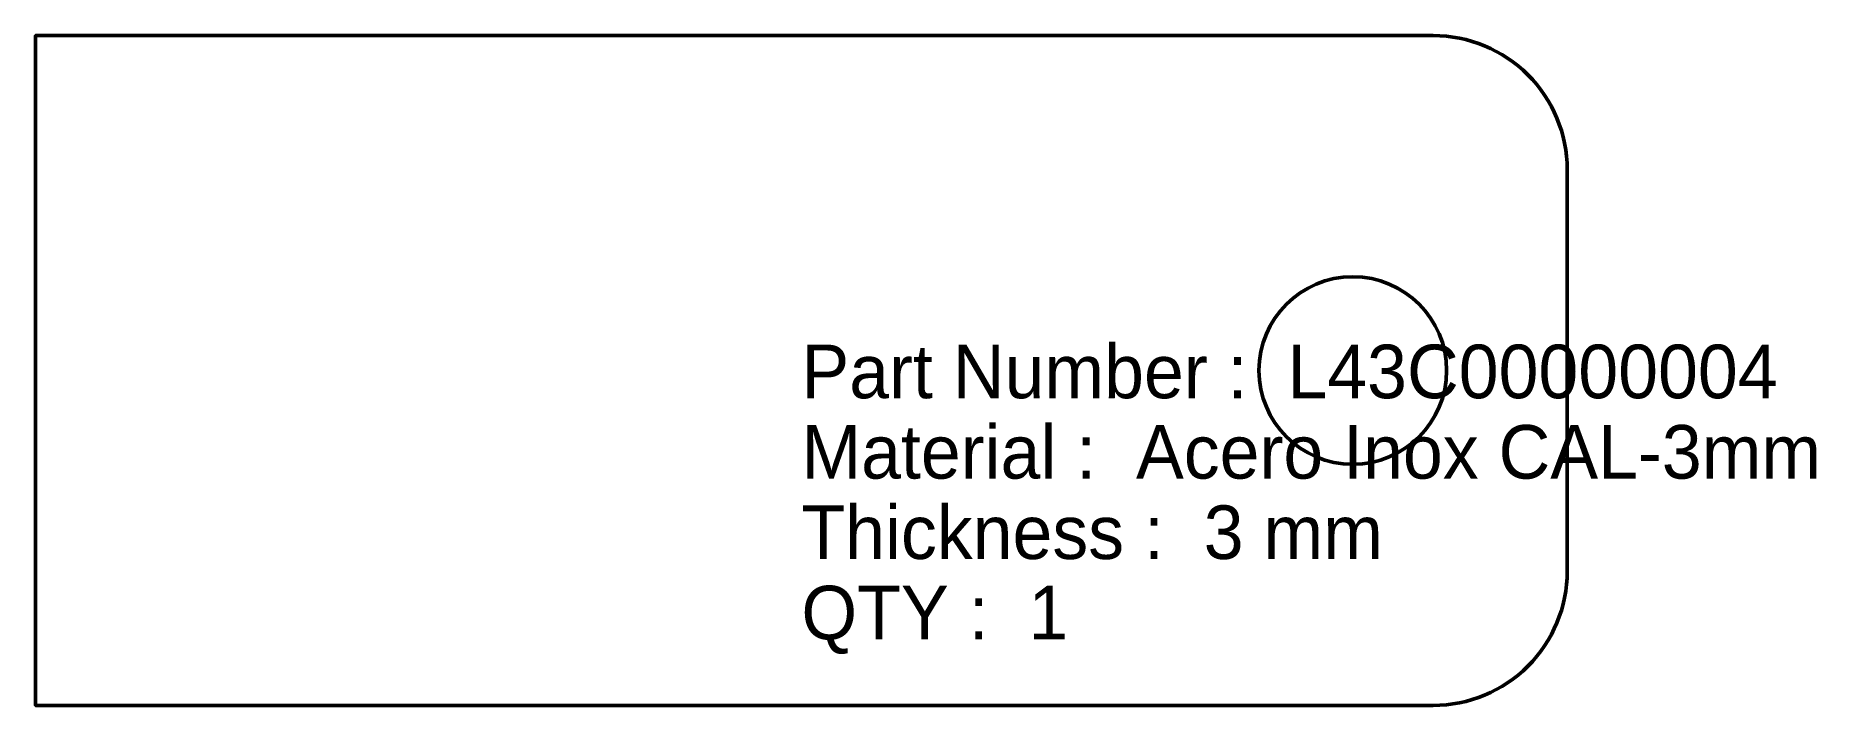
# Model space of a CAD drawing. Header units: millimetres. Extents: x 0 to 66.4, y 1 to 26.
import ezdxf

# ---------------------------------------------------------------- set-up
doc = ezdxf.new("R2010")
doc.units = ezdxf.units.MM
doc.layers.add('IV_INTERIOR_PROFILES', color=7, linetype='Continuous', lineweight=50)
doc.layers.add('IV_OUTER_PROFILE', color=7, linetype='Continuous', lineweight=50)

msp = doc.modelspace()

# ---------------------------------------------------------------- linework, layer by layer
at = {"layer": 'IV_INTERIOR_PROFILES'}
msp.add_circle((49.147, 13.536), 3.5, dxfattribs=at)
at = {"layer": 'IV_OUTER_PROFILE', "flags": 128}
msp.add_lwpolyline([(52.147, 26.036, -0.414214), (57.147, 21.036), (57.147, 6.036, -0.414214), (52.147, 1.036), (0, 1.036), (0, 26.036), (52.147, 26.036)], format="xyb", close=True, dxfattribs=at)

# ---------------------------------------------------------------- texts
at = {"layer": 'IV_TEXT'}
for s, p in [('Part Number :  L43C00000004', (28.574, 12.5)), ('Material :  Acero Inox CAL-3mm', (28.574, 9.5)), ('Thickness :  3 mm', (28.574, 6.5)), ('QTY :  1', (28.574, 3.5))]:
    msp.add_text(s, height=2, dxfattribs=at).set_placement(p)

doc.saveas('drawing.dxf')
